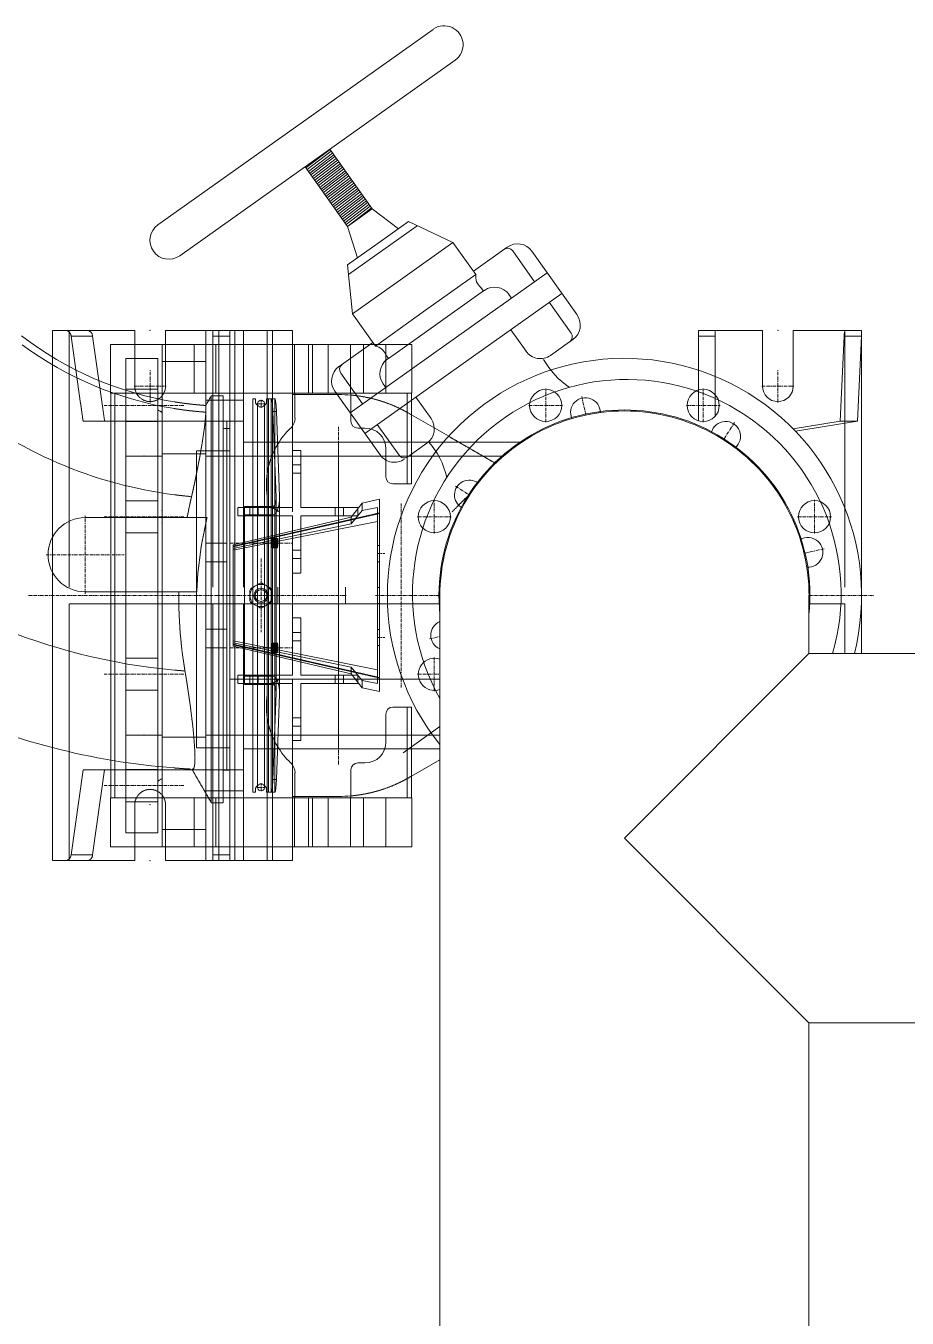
# Model space of a CAD drawing. Header units: millimetres. Extents: x 842 to 5141, y 625 to 3919.
# Drawn here: x 2001 to 3124, y 2272 to 3919 of the extents above; entities that cross this region are included whole.
import ezdxf

# ---------------------------------------------------------------- set-up
doc = ezdxf.new("R2010")
doc.units = ezdxf.units.MM
doc.linetypes.add('CENTER', pattern=[7, 4, -1, 1, -1])
doc.linetypes.add('DASHED', pattern=[0.75, 0.5, -0.25])
for name, color, linetype, lineweight in [('2d ConnectionPoints', 7, 'Continuous', 50), ('AM_0', 7, 'Continuous', 50), ('AM_4', 3, 'Continuous', 25), ('AM_7', 4, 'CENTER', 20), ('AM_9', 6, 'DASHED', 25)]:
    doc.layers.add(name, color=color, linetype=linetype, lineweight=lineweight)
doc.layers.add('CL', color=1, linetype='CENTER')
doc.layers.add('OUTLINE', color=6, linetype='Continuous')

msp = doc.modelspace()

# ---------------------------------------------------------------- linework, layer by layer
at = {"color": 7, "lineweight": 13}
for p, q in [((2168.9, 3665.6), (2520, 3914.9)), ((2196.8, 3626.3), (2547.9, 3875.6)), ((2388.5, 3761.6), (2357.8, 3738.2)), ((2389.9, 3759.6), (2359.3, 3736.1)), ((2391.5, 3757.3), (2360.9, 3733.9)), ((2388.1, 3762.1), (2442.1, 3686.1)), ((2356.7, 3739.8), (2410.6, 3663.8)), ((2393.1, 3755.1), (2362.5, 3731.6)), ((2394.7, 3752.8), (2364.1, 3729.4)), ((2396.4, 3750.5), (2365.7, 3727.1)), ((2398, 3748.3), (2367.3, 3724.8)), ((2399.6, 3746), (2368.9, 3722.5)), ((2401.2, 3743.7), (2370.5, 3720.3)), ((2402.8, 3741.5), (2372.1, 3718)), ((2404.4, 3739.2), (2373.8, 3715.8)), ((2406, 3737), (2375.4, 3713.5)), ((2407.6, 3734.7), (2377, 3711.3)), ((2409.2, 3732.5), (2378.6, 3709)), ((2410.8, 3730.2), (2380.2, 3706.8)), ((2412.4, 3728), (2381.8, 3704.5)), ((2414, 3725.7), (2383.4, 3702.2)), ((2415.6, 3723.4), (2385, 3700)), ((2417.2, 3721.2), (2386.6, 3697.7)), ((2418.8, 3718.9), (2388.2, 3695.5)), ((2420.4, 3716.7), (2389.8, 3693.2)), ((2422.1, 3714.4), (2391.4, 3691)), ((2423.7, 3712.2), (2393, 3688.7)), ((2425.3, 3709.9), (2394.7, 3686.5)), ((2426.9, 3707.7), (2396.3, 3684.2)), ((2428.5, 3705.4), (2397.9, 3682)), ((2430.1, 3703.1), (2399.5, 3679.7)), ((2431.6, 3700.8), (2401, 3677.4)), ((2433.2, 3698.6), (2402.6, 3675.1)), ((2434.8, 3696.3), (2404.2, 3672.9)), ((2436.4, 3694.1), (2405.8, 3670.6)), ((2438, 3691.8), (2407.4, 3668.3)), ((2439.6, 3689.5), (2409, 3666.1)), ((2441.2, 3687.3), (2410.6, 3663.8)), ((2410.6, 3663.8), (2442.1, 3686.1)), ((2442.1, 3686.1), (2475.7, 3660.8)), ((2410.6, 3663.8), (2423.4, 3623.7)), ((2488.5, 3669.9), (2449.6, 3642.3)), ((2499.7, 3664.6), (2455.8, 3633.5)), ((2545.2, 3643.4), (2488.5, 3669.9)), ((2410.6, 3614.6), (2449.6, 3642.3)), ((2545.2, 3643.4), (2481.1, 3597.8)), ((2574.4, 3602.3), (2545.2, 3643.4)), ((2411.9, 3602.3), (2455.8, 3633.5)), ((2614.3, 3637.3), (2571.2, 3606.7)), ((2649.3, 3593.3), (2621.5, 3632.5)), ((2703.3, 3550.9), (2645.7, 3632)), ((2417, 3552.3), (2410.6, 3614.6)), ((2417, 3552.3), (2481.1, 3597.8)), ((2574.4, 3602.3), (2510.3, 3556.8)), ((2510.3, 3556.8), (2574.4, 3602.3)), ((2665.2, 3604.6), (2539.6, 3515.4)), ((2523.4, 3538.3), (2575.2, 3575.1)), ((2683.8, 3578.3), (2558.3, 3489.2)), ((2575.2, 3575.1), (2585.2, 3582.3)), ((2580.6, 3585.8), (2583.9, 3581.3)), ((2616.6, 3577), (2619.9, 3572.4)), ((2667.9, 3567.1), (2695.8, 3527.8)), ((2446.2, 3511.2), (2417, 3552.3)), ((2446.2, 3511.2), (2510.3, 3556.8)), ((2510.3, 3556.8), (2446.2, 3511.2)), ((2523.4, 3538.3), (2471.5, 3501.5)), ((2638.3, 3504.7), (2618.8, 3532.1)), ((2399.9, 3485.1), (2443, 3515.7)), ((2414.1, 3426.3), (2539.6, 3515.4)), ((2693.9, 3516.6), (2669.6, 3499.4)), ((2698, 3519.5), (2694.5, 3517)), ((2459.6, 3499.9), (2462.9, 3495.4)), ((2471.5, 3501.5), (2461.5, 3494.4)), ((2429.9, 3437.5), (2402.1, 3476.8)), ((2432.7, 3400), (2558.3, 3489.2)), ((2456.1, 3463), (2459.4, 3458.4)), ((2452.2, 3372.6), (2394.6, 3453.7)), ((2517.3, 3418.8), (2497.8, 3446.2)), ((2448.6, 3411.3), (2476.4, 3372)), ((2487.6, 3370.1), (2511.9, 3387.4))]:
    msp.add_line(p, q, dxfattribs=at)
at = {"lineweight": 13}
for p, q in [((2528.5, 1122.1), (2528.5, 3193.3)), ((2999, 3119.3), (2999, 3193.3)), ((2763.8, 2884.1), (2999, 3119.3)), ((3764, 3119.3), (2999, 3119.3)), ((2763.8, 2884.1), (2999, 2648.8)), ((3764, 2648.8), (2999, 2648.8)), ((2999, 1669.5), (2999, 2648.8))]:
    msp.add_line(p, q, dxfattribs=at)
at = {"color": 7, "lineweight": 13}
for centre, radius, start, end in [((2534, 3895.3), 24.1, 305.3755, 125.3755), ((2182.9, 3646), 24.1, 125.3755, 305.3755), ((2627.4, 3619), 22.5, 35.3755, 125.3755), ((2614.9, 3627.9), 8.03, 35.3755, 125.3755), ((2592, 3599.5), 17.8, 171.0966, 230.4548), ((2598.3, 3563.9), 22.5, 35.3755, 125.3755), ((2685, 3537.8), 22.5, 305.3755, 35.3755), ((2689.3, 3523.2), 8.03, 305.3755, 35.3755), ((2443, 3493.7), 17.8, 20.2963, 79.6544), ((2474.5, 3476.1), 22.5, 125.3755, 215.3755), ((2656.6, 3517.7), 22.5, 215.3755, 305.3755), ((2752.3, 3545.6), 105, 209.3124, 235.9946), ((2412.9, 3466.7), 22.5, 125.3755, 215.3755), ((2408.6, 3481.4), 8.03, 125.3755, 215.3755), ((2498.9, 3405.7), 22.5, 305.3755, 35.3755), ((2435, 3320.3), 105, 12.809, 41.4387), ((2470.5, 3385.6), 22.5, 215.3755, 305.3755), ((2483, 3376.7), 8.03, 215.3755, 305.3755)]:
    msp.add_arc(centre, radius, start, end, dxfattribs=at)
at = {"layer": '2d ConnectionPoints', "lineweight": 13}
for p in [(2159.1, 3531.2, -711.3), (2959.4, 3531.2, -711.3), (2159.1, 3460.1, -711.3), (2959.4, 3460.1, -711.3), (2151.1, 3371.1), (2174.3, 3301.5, 261.2), (2174.3, 3293.7, 242.3), (2174.3, 3285.9, 223.4), (2128, 3193.3), (2174.3, 3193.3), (2174.3, 3193.3, 236.5), (2174.3, 3193.3, -236.5), (2174.3, 3193.3, 302.3), (2174.3, 3193.3, -302.3), (2174.3, 3193.3), (2174.3, 3193.3), (2230.3, 3193.3), (2230.3, 3193.3), (2300.5, 3193.3, -231.2), (2300.5, 3193.3, 5343.9), (2300.5, 3193.3, -231.2), (2300.5, 3193.3, -231.2), (2345.9, 3193.3, 273.9), (2461.5, 3193.3, 462.4), (2492.6, 3193.3, 426.8), (3066.1, 3193.3, 462.4), (3066.1, 3193.3, -711.3), (2174.3, 3092.9, -242.3), (2151.1, 3015.5), (2159.1, 2926.6, -711.3), (2159.1, 2855.4, -711.3)]:
    msp.add_point(p, dxfattribs=at)
at = {"layer": 'AM_0', "lineweight": 13}
for p, q in [((2139.6, 3531.2), (2034.7, 3531.2)), ((2034.7, 3449.1), (2034.7, 3531.2)), ((2139.6, 3531.2), (2139.6, 3513.4)), ((2178.7, 3513.4), (2178.7, 3531.2)), ((2340.5, 3531.2), (2178.7, 3531.2)), ((2230.3, 3513.4), (2230.3, 3531.2)), ((2340.5, 3513.4), (2340.5, 3531.2)), ((2939.8, 3531.2), (2858, 3531.2)), ((2858, 3480.6), (2858, 3531.2)), ((2879.4, 3531.2), (2879.4, 3472.7)), ((2939.8, 3531.2), (2939.8, 3460.1)), ((3066.1, 3531.2), (2979, 3531.2)), ((2979, 3460.1), (2979, 3531.2)), ((3044.8, 3529.9), (3044.8, 3531.2)), ((3066.1, 3531.2), (3066.1, 3119.3)), ((2058.4, 3523.8), (2070.5, 3437.9)), ((2098.8, 3431.5), (2085.8, 3523.8)), ((2108.5, 3451.2), (2108.5, 3513.4)), ((2108.5, 3513.4), (2492.6, 3513.4)), ((2492.6, 3451.2), (2492.6, 3513.4)), ((3043.7, 3523.8), (3038.6, 3415.6)), ((3060.7, 3415.6), (3065.8, 3523.8)), ((2108.8, 3451.2), (2108.5, 3451.2)), ((2108.8, 2935.5), (2108.8, 3451.2)), ((2114.3, 3451.2), (2114.3, 2935.5)), ((2486.8, 3451.2), (2114.3, 3451.2)), ((2290.1, 3306.7), (2290.1, 3444.1)), ((2293.4, 3444.1), (2290.1, 3444.1)), ((2293.4, 3444.1), (2293.4, 3440.5)), ((2307.6, 3440.5), (2307.6, 3444.1)), ((2307.6, 3444.1), (2317.9, 3444.1)), ((2313.4, 3444.1), (2313.5, 3444.1)), ((2317.9, 3444.1), (2318, 3444.1)), ((2343.7, 3451.2), (2343.7, 3419.5)), ((2399.9, 3449.4), (2343.7, 3449.4)), ((2414.9, 3415.6), (2414.9, 3451.2)), ((2486.8, 3335.6), (2486.8, 3451.2)), ((2492.3, 3451.2), (2492.3, 3335.6)), ((2492.6, 3451.2), (2492.3, 3451.2)), ((2858, 3455.2), (2858, 3416.1)), ((2879.4, 3422), (2879.4, 3449.3)), ((2319.7, 3318.1), (2315.6, 3427.7)), ((2320.1, 3427.7), (2324.1, 3319.1)), ((2539.7, 3396.2), (2492.3, 3423.6)), ((3038.6, 3415.6), (2978.8, 3405.9)), ((2981.8, 3402.8), (3060.7, 3415.6)), ((3060.7, 3415.6), (3038.6, 3415.6)), ((2340.5, 3409.3), (2340.5, 3305.3)), ((2433, 3406.7), (2423.8, 3406.7)), ((2351.2, 3378.1), (2340.5, 3378.1)), ((2351.2, 3378.1), (2351.2, 3305.3)), ((2459.7, 3344.5), (2459.7, 3380)), ((2492.3, 3335.6), (2468.6, 3335.6)), ((2319.7, 3318.1), (2319.7, 3317.2)), ((2324.1, 3319.1), (2324.1, 3317.2)), ((2324.1, 3271.9), (2324.1, 3317.2)), ((2429.4, 3310.8), (2415.4, 3293.3)), ((2451.7, 3315.9), (2429.4, 3310.8)), ((2429.4, 3310.8), (2429.4, 3301.7)), ((2451.7, 3070.8), (2451.7, 3315.9)), ((2279.2, 3305.3), (2276.3, 3305.3)), ((2279.2, 3294.7), (2276.3, 3294.7)), ((2279.2, 3261.3), (2279.2, 3306.7)), ((2279.2, 3306.7), (2315.2, 3306.7)), ((2315.2, 3296.1), (2279.2, 3296.1)), ((2340.5, 3305.3), (2324.1, 3305.3)), ((2340.5, 3294.7), (2324.1, 3294.7)), ((2340.5, 3294.7), (2340.5, 3275.7)), ((2424, 3305.3), (2351.2, 3305.3)), ((2351.2, 3294.7), (2351.2, 3278.2)), ((2416.5, 3294.7), (2351.2, 3294.7)), ((2429.4, 3301.7), (2415.4, 3284.7)), ((2424, 3304), (2424, 3305.3)), ((2429.4, 3301.7), (2449, 3305.6)), ((2449, 3305.6), (2449, 3081)), ((2190.1, 3292.6), (2076.2, 3292.6)), ((2415.4, 3293.3), (2265, 3257.9)), ((2449, 3287.8), (2265, 3251)), ((2415.4, 3284.7), (2265, 3253.4)), ((2415.4, 3284.7), (2415.4, 3293.3)), ((2265, 3128.7), (2265, 3257.9)), ((2076.2, 3198), (2190.1, 3198)), ((2286.3, 3187.2), (2286.3, 3199.5)), ((2288.1, 3202.6), (2298.7, 3208.7)), ((2302.3, 3208.7), (2313, 3202.6)), ((2314.8, 3199.5), (2314.8, 3187.2)), ((2298.7, 3177.9), (2288.1, 3184.1)), ((2313, 3184.1), (2302.3, 3177.9)), ((2265, 3135.6), (2449, 3098.8)), ((2265, 3133.2), (2415.4, 3102)), ((2265, 3128.7), (2415.4, 3093.3)), ((2279.2, 3080), (2279.2, 3125.3)), ((2324.1, 3069.4), (2324.1, 3114.8)), ((2340.5, 3110.9), (2340.5, 3091.9)), ((2351.2, 3108.4), (2351.2, 3091.9)), ((2415.4, 3093.3), (2415.4, 3102)), ((2415.4, 3102), (2429.4, 3084.9)), ((2279.2, 3091.9), (2276.3, 3091.9)), ((2279.2, 3081.3), (2276.3, 3081.3)), ((2279.2, 3090.5), (2315.2, 3090.5)), ((2340.5, 3091.9), (2324.1, 3091.9)), ((2340.5, 3081.3), (2324.1, 3081.3)), ((2340.5, 3081.3), (2340.5, 2977.3)), ((2416.5, 3091.9), (2351.2, 3091.9)), ((2424, 3081.3), (2351.2, 3081.3)), ((2351.2, 3081.3), (2351.2, 3008.5)), ((2415.4, 3093.3), (2429.4, 3075.8)), ((2424, 3081.3), (2424, 3082.6)), ((2429.4, 3084.9), (2429.4, 3075.8)), ((2449, 3081), (2429.4, 3084.9)), ((2315.2, 3080), (2279.2, 3080)), ((2290.1, 2942.6), (2290.1, 3080)), ((2315.6, 2958.9), (2319.7, 3068.5)), ((2319.7, 3069.4), (2319.7, 3068.5)), ((2324.1, 3067.6), (2320.1, 2958.9)), ((2324.1, 3069.4), (2324.1, 3067.6)), ((2429.4, 3075.8), (2451.7, 3070.8)), ((2468.6, 3051), (2492.3, 3051)), ((2486.8, 2935.5), (2486.8, 3051)), ((2492.3, 3051), (2492.3, 2935.5)), ((2459.7, 3006.6), (2459.7, 3042.2)), ((2034.7, 2855.4), (2034.7, 3000.4)), ((2351.2, 3008.5), (2340.5, 3008.5)), ((2492.3, 2963.1), (2528.5, 2984)), ((2073.6, 2971), (2058.4, 2862.8)), ((2108.8, 2971), (2073.6, 2971)), ((2085.8, 2862.8), (2101.1, 2971)), ((2343.7, 2967.2), (2343.7, 2935.5)), ((2414.9, 2935.5), (2414.9, 2971)), ((2423.8, 2979.9), (2433, 2979.9)), ((2108.5, 2935.5), (2108.8, 2935.5)), ((2108.5, 2873.2), (2108.5, 2935.5)), ((2114.3, 2935.5), (2486.8, 2935.5)), ((2293.4, 2942.6), (2290.1, 2942.6)), ((2293.4, 2946.1), (2293.4, 2942.6)), ((2307.6, 2942.6), (2307.6, 2946.1)), ((2307.6, 2942.6), (2317.9, 2942.6)), ((2313.5, 2942.6), (2313.4, 2942.6)), ((2318, 2942.6), (2317.9, 2942.6)), ((2343.7, 2937.2), (2399.9, 2937.2)), ((2492.3, 2935.5), (2492.6, 2935.5)), ((2492.6, 2873.2), (2492.6, 2935.5)), ((2492.6, 2873.2), (2108.5, 2873.2)), ((2139.6, 2873.2), (2139.6, 2855.4)), ((2178.7, 2855.4), (2178.7, 2873.2)), ((2230.3, 2855.4), (2230.3, 2873.2)), ((2340.5, 2855.4), (2340.5, 2873.2)), ((2139.6, 2855.4), (2034.7, 2855.4)), ((2340.5, 2855.4), (2178.7, 2855.4))]:
    msp.add_line(p, q, dxfattribs=at)
for points in [[(2058.4, 3523.8), (2058.3, 3524.6), (2058.1, 3525.3), (2057.8, 3526), (2057.5, 3526.7), (2057.2, 3527.4), (2056.8, 3528), (2056.4, 3528.6), (2055.9, 3529.1), (2055.4, 3529.6), (2054.9, 3530), (2054.4, 3530.4), (2053.8, 3530.6), (2053.2, 3530.9), (2052.6, 3531.1), (2051.9, 3531.2), (2051.3, 3531.2), (2051.3, 3531.2)], [(2078.8, 3531.2), (2079.4, 3531.2), (2080, 3531.1), (2080.6, 3530.9), (2081.2, 3530.7), (2081.8, 3530.4), (2082.4, 3530), (2082.9, 3529.6), (2083.4, 3529.1), (2083.8, 3528.6), (2084.3, 3528), (2084.6, 3527.4), (2085, 3526.7), (2085.3, 3526.1), (2085.5, 3525.3), (2085.7, 3524.6), (2085.8, 3523.8), (2085.8, 3523.8)], [(3043.7, 3523.8), (3043.7, 3524.6), (3043.8, 3525.3), (3043.8, 3526), (3043.9, 3526.7), (3044.1, 3527.4), (3044.2, 3528), (3044.3, 3528.6), (3044.5, 3529.1), (3044.6, 3529.6), (3044.8, 3529.9)], [(3066.1, 3527.1), (3066, 3526.4), (3065.9, 3525.7), (3065.8, 3525), (3065.8, 3524.3), (3065.8, 3523.8)], [(2315.6, 3427.7), (2315.5, 3429.8), (2315.4, 3431.8), (2315.3, 3433.7), (2315.2, 3435.5), (2315, 3437.1), (2314.9, 3438.6), (2314.7, 3440), (2314.5, 3441.1), (2314.4, 3442.1), (2314.2, 3442.9), (2314, 3443.5), (2313.8, 3443.8), (2313.6, 3444), (2313.5, 3444.1)], [(2318, 3444.1), (2318.2, 3443.9), (2318.4, 3443.6), (2318.6, 3443.1), (2318.8, 3442.4), (2318.9, 3441.5), (2319.1, 3440.4), (2319.3, 3439.2), (2319.5, 3437.7), (2319.6, 3436.2), (2319.7, 3434.4), (2319.9, 3432.6), (2320, 3430.6), (2320.1, 3428.5), (2320.1, 3427.7)], [(2319.7, 3317.2), (2319.7, 3316.3), (2319.6, 3315.4), (2319.5, 3314.5), (2319.4, 3313.6), (2319.3, 3312.8), (2319.1, 3311.9), (2318.9, 3311.2), (2318.6, 3310.4), (2318.4, 3309.7), (2318.1, 3309.1), (2317.8, 3308.6), (2317.5, 3308.1), (2317.1, 3307.6), (2316.8, 3307.3), (2316.4, 3307), (2316, 3306.8), (2315.6, 3306.7), (2315.2, 3306.7)], [(2324.1, 3317.2), (2324.1, 3315.4), (2324, 3313.6), (2323.8, 3311.8), (2323.6, 3310), (2323.3, 3308.3), (2322.9, 3306.7), (2322.5, 3305.1), (2322, 3303.6), (2321.5, 3302.3), (2321, 3301), (2320.3, 3299.9), (2319.7, 3298.9), (2319, 3298.1), (2318.3, 3297.4), (2317.5, 3296.8), (2316.8, 3296.4), (2316, 3296.2), (2315.2, 3296.1)], [(2286.3, 3199.5), (2286.5, 3200.6), (2287, 3201.6), (2287.7, 3202.3), (2288.1, 3202.6)], [(2298.7, 3208.7), (2299.8, 3209.1), (2300.9, 3209.2), (2301.9, 3208.9), (2302.3, 3208.7)], [(2313, 3202.6), (2313.8, 3201.9), (2314.4, 3200.9), (2314.7, 3199.9), (2314.8, 3199.5)], [(2288.1, 3184.1), (2287.2, 3184.8), (2286.6, 3185.7), (2286.3, 3186.7), (2286.3, 3187.2)], [(2314.8, 3187.2), (2314.6, 3186.1), (2314.1, 3185.1), (2313.3, 3184.3), (2313, 3184.1)], [(2302.3, 3177.9), (2301.3, 3177.5), (2300.2, 3177.5), (2299.1, 3177.7), (2298.7, 3177.9)], [(2315.2, 3090.5), (2316, 3090.5), (2316.8, 3090.2), (2317.5, 3089.8), (2318.3, 3089.3), (2319, 3088.6), (2319.7, 3087.7), (2320.3, 3086.7), (2321, 3085.6), (2321.5, 3084.3), (2322, 3083), (2322.5, 3081.5), (2322.9, 3080), (2323.3, 3078.3), (2323.6, 3076.6), (2323.8, 3074.9), (2324, 3073.1), (2324.1, 3071.2), (2324.1, 3069.4)], [(2315.2, 3080), (2315.6, 3079.9), (2316, 3079.8), (2316.4, 3079.6), (2316.8, 3079.3), (2317.1, 3079), (2317.5, 3078.6), (2317.8, 3078.1), (2318.1, 3077.5), (2318.4, 3076.9), (2318.6, 3076.2), (2318.9, 3075.5), (2319.1, 3074.7), (2319.3, 3073.9), (2319.4, 3073), (2319.5, 3072.1), (2319.6, 3071.2), (2319.7, 3070.3), (2319.7, 3069.4)], [(2313.5, 2942.6), (2313.7, 2942.7), (2313.9, 2943.1), (2314.1, 2943.6), (2314.3, 2944.4), (2314.5, 2945.3), (2314.7, 2946.4), (2314.9, 2947.7), (2315, 2949.1), (2315.2, 2950.7), (2315.3, 2952.5), (2315.4, 2954.4), (2315.5, 2956.4), (2315.6, 2958.4), (2315.6, 2958.9)], [(2320.1, 2958.9), (2320, 2956.8), (2319.9, 2954.8), (2319.8, 2952.9), (2319.7, 2951.1), (2319.5, 2949.5), (2319.4, 2948), (2319.2, 2946.7), (2319, 2945.5), (2318.8, 2944.5), (2318.6, 2943.8), (2318.4, 2943.2), (2318.2, 2942.8), (2318, 2942.6), (2318, 2942.6)], [(2051.3, 2855.4), (2051.9, 2855.5), (2052.5, 2855.6), (2053.2, 2855.7), (2053.8, 2856), (2054.3, 2856.3), (2054.9, 2856.6), (2055.4, 2857), (2055.9, 2857.5), (2056.4, 2858), (2056.8, 2858.6), (2057.2, 2859.2), (2057.5, 2859.9), (2057.8, 2860.6), (2058.1, 2861.3), (2058.2, 2862), (2058.4, 2862.8), (2058.4, 2862.8)], [(2085.8, 2862.8), (2085.7, 2862), (2085.5, 2861.3), (2085.3, 2860.6), (2085, 2859.9), (2084.7, 2859.2), (2084.3, 2858.6), (2083.9, 2858), (2083.4, 2857.5), (2082.9, 2857), (2082.4, 2856.6), (2081.8, 2856.3), (2081.2, 2856), (2080.6, 2855.7), (2080, 2855.6), (2079.4, 2855.5), (2078.8, 2855.4), (2078.8, 2855.4)]]:
    msp.add_lwpolyline(points, dxfattribs=at)
for centre, radius in [((2663.4, 3435.6), 20.5), ((2864.2, 3435.6), 20.5), ((2521.4, 3293.7), 20.5), ((3006.1, 3293.7), 20.5), ((2300.5, 3193.3), 14.2), ((2300.5, 3193.3), 9.25), ((2300.5, 3193.3), 7.47)]:
    msp.add_circle(centre, radius, dxfattribs=at)
for centre, radius, start, end in [((2259.8, 3869.8), 435.3, 232.5584, 260.7853), ((2763.8, 3193.3), 302.3, 345.8365, 218.9057), ((2959.4, 3460.1), 19.6, 180, 0), ((2399.9, 3271.6), 177.8, 85.166, 90), ((2298.7, 3440.5), 5.33, 180, 247.3801), ((2300.5, 3437.8), 4.45, 329.4898, 210.5102), ((2302.3, 3440.5), 5.33, 292.6199, 0), ((2763.8, 3193.3), 236.5, 354.0803, 185.9197), ((2763.8, 3193.3), 235.3, 359.6744, 180.3256), ((2326, 3419.5), 17.8, 313.5973, 0), ((2423.8, 3415.6), 8.89, 180, 270), ((2406.9, 3334.5), 99.6, 133.5973, 148.8852), ((2433, 3380), 26.7, 0, 90), ((2468.6, 3344.5), 8.89, 180, 270), ((2076.2, 3245.3), 47.3, 90, 270), ((2521.4, 3092.9), 20.5, 69.744, 290.256), ((2259.8, 3869.8), 899, 245.4103, 265.5529), ((2468.6, 3042.2), 8.89, 90, 180), ((2406.9, 3052.2), 99.6, 211.1148, 226.4027), ((2433, 3006.6), 26.7, 270, 0), ((2326, 2967.2), 17.8, 0, 46.4027), ((2423.8, 2971), 8.89, 90, 180), ((2298.7, 2946.1), 5.33, 112.6199, 180), ((2300.5, 2948.8), 4.45, 149.4898, 30.5102), ((2302.3, 2946.1), 5.33, 0, 67.3801), ((2399.9, 3115.1), 177.8, 270, 274.834)]:
    msp.add_arc(centre, radius, start, end, dxfattribs=at)
at = {"layer": 'AM_4', "lineweight": 13}
for p, q in [((2246.5, 3513.4), (2246.5, 3531.2)), ((2267.1, 3513.4), (2267.1, 3531.2)), ((2314.9, 3513.4), (2314.9, 3531.2)), ((2085.8, 3523.8), (2058.4, 3523.8)), ((2215.2, 3451.2), (2215.2, 3513.4)), ((2385.9, 3451.2), (2385.9, 3513.4)), ((2879.4, 3523.8), (2858, 3523.8)), ((3065.8, 3523.8), (3043.7, 3523.8)), ((2310, 3306.7), (2310, 3444.1)), ((2313.5, 3306.7), (2313.5, 3444.1)), ((2320.1, 3427.7), (2315.6, 3427.7)), ((2351.2, 3359.7), (2340.5, 3359.7)), ((2351.2, 3349.1), (2340.5, 3349.1)), ((2319.7, 3316.3), (2319.7, 3318.1)), ((2315.2, 3269.8), (2315.2, 3296.1)), ((2395, 3294.7), (2395, 3305.3)), ((2405.6, 3294.7), (2405.6, 3305.3)), ((2315.2, 3090.5), (2315.2, 3116.9)), ((2395, 3081.3), (2395, 3091.9)), ((2405.6, 3081.3), (2405.6, 3091.9)), ((2310, 2942.6), (2310, 3080)), ((2313.5, 2942.6), (2313.5, 3080)), ((2319.7, 3068.5), (2319.7, 3070.3)), ((2351.2, 3037.5), (2340.5, 3037.5)), ((2351.2, 3026.9), (2340.5, 3026.9)), ((2320.1, 2958.9), (2315.6, 2958.9)), ((2215.2, 2873.2), (2215.2, 2935.5)), ((2385.9, 2873.2), (2385.9, 2935.5)), ((2246.5, 2855.4), (2246.5, 2873.2)), ((2267.1, 2855.4), (2267.1, 2873.2)), ((2314.9, 2855.4), (2314.9, 2873.2)), ((2085.8, 2862.8), (2058.4, 2862.8))]:
    msp.add_line(p, q, dxfattribs=at)
for radius, start, end in [(443.8, 233.5096, 260.9638), (552.5, 230.7496, 262.752), (774.7, 229.4213, 264.838)]:
    msp.add_arc((2259.8, 3869.8), radius, start, end, dxfattribs=at)
at = {"layer": 'AM_7', "lineweight": 13}
for p, q in [((2159.1, 3439.5), (2159.1, 3480.6)), ((2959.4, 3439.5), (2959.4, 3480.6)), ((2138.6, 3460.1), (2179.7, 3460.1)), ((2938.9, 3460.1), (2979.9, 3460.1)), ((2300.5, 3433.2), (2300.5, 3442.5)), ((2663.4, 3414.2), (2663.4, 3457.1)), ((2864.2, 3414.2), (2864.2, 3457.1)), ((2202, 3435.6), (2100.3, 3435.6)), ((2295.9, 3437.8), (2305.2, 3437.8)), ((2641.9, 3435.6), (2684.9, 3435.6)), ((2842.7, 3435.6), (2885.6, 3435.6)), ((2399.2, 2978.1), (2399.2, 3408.5)), ((2479.2, 3310.7), (2479.2, 3075.9)), ((2521.4, 3272.2), (2521.4, 3315.2)), ((3006.1, 3272.2), (3006.1, 3315.2)), ((2076.2, 3195.6), (2076.2, 3295)), ((2202, 3293.7), (2100.3, 3293.7)), ((2500, 3293.7), (2542.9, 3293.7)), ((2984.6, 3293.7), (3027.6, 3293.7)), ((2026.5, 3245.3), (2125.9, 3245.3)), ((2261.4, 3260), (2339.6, 3260)), ((2448.6, 3246.7), (2458.4, 3246.7)), ((2300.5, 3240.3), (2300.5, 3146.4)), ((2004.2, 3193.3), (2409.4, 3193.3)), ((2446.3, 3193.3), (2528.5, 3193.3)), ((2999, 3193.3), (3081.2, 3193.3)), ((2448.6, 3140), (2458.4, 3140)), ((2261.4, 3126.6), (2339.6, 3126.6)), ((2521.4, 3071.5), (2521.4, 3114.4)), ((2202, 3092.9), (2100.3, 3092.9)), ((2500, 3092.9), (2528.5, 3092.9)), ((2202, 2951), (2100.3, 2951)), ((2295.9, 2948.8), (2305.2, 2948.8)), ((2300.5, 2944.1), (2300.5, 2953.5))]:
    msp.add_line(p, q, dxfattribs=at)
at = {"layer": 'AM_9', "lineweight": 13}
for p, q in [((2056, 3204), (2056, 3531.2)), ((2239.2, 3204), (2239.2, 3531.2)), ((2260.5, 3531.2), (2260.5, 2855.4)), ((2278.3, 3531.2), (2278.3, 3204)), ((2308.5, 3305.8), (2308.5, 3531.2)), ((3044.8, 3204), (3044.8, 3529.9)), ((2139.6, 3513.4), (2139.6, 3460.1)), ((2174.3, 2873.2), (2174.3, 3513.4)), ((2178.7, 3460.1), (2178.7, 3513.4)), ((2230.3, 2873.2), (2230.3, 3513.4)), ((2260.5, 3523.8), (2239.2, 3523.8)), ((2242.7, 3451.2), (2242.7, 3513.4)), ((2246.5, 2873.2), (2246.5, 3513.4)), ((2267.1, 2873.2), (2267.1, 3513.4)), ((2314.9, 3305.3), (2314.9, 3513.4)), ((2340.5, 3409.3), (2340.5, 3513.4)), ((2343.2, 3451.2), (2343.2, 3513.4)), ((2361, 3451.2), (2361, 3513.4)), ((2366.3, 3451.2), (2366.3, 3513.4)), ((2414.6, 3451.2), (2414.6, 3513.4)), ((2431.2, 3451.2), (2431.2, 3513.4)), ((2459.7, 3451.2), (2459.7, 3513.4)), ((2168.9, 3495.6), (2128, 3495.6)), ((2128, 2891), (2128, 3495.6)), ((2168.9, 2891), (2168.9, 3495.6)), ((2174.3, 3491.6), (2230.3, 3491.6)), ((2858, 3480.6), (2858, 3455.2)), ((2879.4, 3449.3), (2879.4, 3472.7)), ((2034.7, 3000.4), (2034.7, 3449.1)), ((2108.8, 3451.2), (2114.3, 3451.2)), ((2168.9, 3456.1), (2128, 3456.1)), ((2237.1, 3447.8), (2230, 3435.5)), ((2237.1, 3447.8), (2237.1, 2929.2)), ((2252.2, 3447.8), (2237.1, 3447.8)), ((2252.2, 3447.8), (2252.2, 2929.2)), ((2318, 2942.6), (2318, 3444.1)), ((2343.7, 3449.4), (2340.5, 3449.4)), ((2486.8, 3451.2), (2492.3, 3451.2)), ((2070.5, 3437.9), (2073.6, 3415.6)), ((2101.1, 3415.6), (2098.8, 3431.5)), ((2174.3, 3426.7), (2168.9, 3429.8)), ((2230, 3427), (2230, 3435.6)), ((2278.3, 3442.3), (2230.3, 3442.3)), ((2296.1, 3437.8), (2296.1, 2948.8)), ((2305, 2948.8), (2305, 3437.8)), ((2073.6, 3415.6), (2278.3, 3415.6)), ((2128, 3415.2), (2168.9, 3415.2)), ((2257, 3415.6), (2257, 2971)), ((2492.3, 3423.6), (2488.8, 3425.6)), ((2259.8, 3406.2), (2252.2, 3406.2)), ((2599.5, 3361.7), (2539.7, 3396.2)), ((2218.2, 3377.8), (2218.2, 2999.3)), ((2259.8, 3377.8), (2218.2, 3377.8)), ((2633.1, 3388.9), (2278.3, 3388.9)), ((2399.2, 3388.9), (2399.2, 2997.7)), ((2174.3, 3371.1), (2128, 3371.1)), ((2230.3, 3373.8), (2174.3, 3373.8)), ((2609.8, 3371.1), (2230.3, 3371.1)), ((2168.9, 3314.1), (2128, 3314.1)), ((2206.2, 3292.6), (2210.5, 3313.3)), ((2210.5, 3313.3), (2211.9, 3319.4)), ((2308.2, 3321.4), (2308.2, 3065.3)), ((2319.7, 3069.4), (2319.7, 3317.2)), ((2319.7, 3070.3), (2319.7, 3316.3)), ((2324.1, 3067.6), (2324.1, 3319.1)), ((2451.7, 3298.5), (2265, 3256)), ((2451.7, 3298), (2265, 3255.6)), ((2276.3, 3305.3), (2270.7, 3305.3)), ((2270.7, 3305.3), (2270.7, 3294.7)), ((2276.3, 3294.7), (2270.7, 3294.7)), ((2278.3, 3305.8), (2308.5, 3305.8)), ((2324.1, 3305.3), (2279.2, 3305.3)), ((2324.1, 3294.7), (2279.2, 3294.7)), ((2286.2, 3294.7), (2286.2, 3305.3)), ((2290.1, 3080), (2290.1, 3306.7)), ((2296.8, 3294.7), (2296.8, 3305.3)), ((2308.5, 3305.8), (2311.2, 3305.6)), ((2310, 3080), (2310, 3306.7)), ((2313.5, 3080), (2313.5, 3306.7)), ((2314.9, 3199.9), (2314.9, 3294.7)), ((2315.2, 3296.1), (2315.2, 3306.7)), ((2340.5, 3300), (2340.5, 3305.3)), ((2424, 3294.7), (2416.5, 3294.7)), ((2424, 3294.7), (2424, 3304)), ((2231.6, 3292.6), (2190.1, 3292.6)), ((2351.2, 3278.2), (2351.2, 3221.9)), ((2128, 3273.2), (2168.9, 3273.2)), ((2279.2, 3125.3), (2279.2, 3261.3)), ((2321.3, 3265.8), (2314.8, 3265.8)), ((2315.2, 3116.9), (2315.2, 3269.8)), ((2324.1, 3114.8), (2324.1, 3271.9)), ((2340.5, 3275.7), (2340.5, 3110.9)), ((2230.3, 3260), (2257, 3260)), ((2314.8, 3254.2), (2321.3, 3254.2)), ((2351.2, 3250.9), (2340.5, 3250.9)), ((2451.7, 3256.9), (2449, 3256.9)), ((2257, 3236.3), (2230.3, 3236.3)), ((2351.2, 3240.3), (2340.5, 3240.3)), ((2449, 3236.4), (2451.7, 3236.4)), ((2351.2, 3221.9), (2340.5, 3221.9)), ((2190.1, 3198), (2218.6, 3198)), ((2321.9, 3182.6), (2321.9, 3204)), ((2408.1, 3204), (2408.1, 3182.6)), ((2451.7, 3203.5), (2449, 3203.5)), ((2056, 2855.4), (2056, 3182.6)), ((2528.5, 3182.6), (2056, 3182.6)), ((2239.2, 3182.6), (2239.2, 2855.4)), ((2278.3, 3182.6), (2278.3, 2855.4)), ((2314.9, 3091.9), (2314.9, 3186.7)), ((2449, 3183.1), (2451.7, 3183.1)), ((3044.8, 3182.6), (2999, 3182.6)), ((3044.8, 3119.3), (3044.8, 3182.6)), ((2351.2, 3164.7), (2340.5, 3164.7)), ((2351.2, 3164.7), (2351.2, 3108.4)), ((2257, 3150.4), (2230.3, 3150.4)), ((2351.2, 3146.3), (2340.5, 3146.3)), ((2451.7, 3150.2), (2449, 3150.2)), ((2265, 3131.1), (2451.7, 3088.6)), ((2265, 3130.6), (2451.7, 3088.2)), ((2321.3, 3132.4), (2314.8, 3132.4)), ((2351.2, 3135.7), (2340.5, 3135.7)), ((2449, 3129.7), (2451.7, 3129.7)), ((2168.9, 3113.4), (2128, 3113.4)), ((2257, 3126.6), (2230.3, 3126.6)), ((2314.8, 3120.8), (2321.3, 3120.8)), ((2260.5, 3086.6), (2528.5, 3086.6)), ((2276.3, 3091.9), (2270.7, 3091.9)), ((2270.7, 3091.9), (2270.7, 3081.3)), ((2276.3, 3081.3), (2270.7, 3081.3)), ((2308.5, 3080.8), (2278.3, 3080.8)), ((2324.1, 3091.9), (2279.2, 3091.9)), ((2324.1, 3081.3), (2279.2, 3081.3)), ((2286.2, 3081.3), (2286.2, 3091.9)), ((2296.8, 3081.3), (2296.8, 3091.9)), ((2311.6, 3081), (2308.5, 3080.8)), ((2308.5, 2855.4), (2308.5, 3080.8)), ((2314.9, 2873.2), (2314.9, 3081.3)), ((2315.2, 3080), (2315.2, 3090.5)), ((2340.5, 3081.3), (2340.5, 3086.6)), ((2424, 3091.9), (2416.5, 3091.9)), ((2424, 3082.6), (2424, 3091.9)), ((2128, 3072.5), (2168.9, 3072.5)), ((2128, 3015.5), (2174.3, 3015.5)), ((2230.3, 3015.5), (2528.5, 3015.5)), ((2174.3, 3012.8), (2230.3, 3012.8)), ((2218.2, 2999.3), (2259.8, 2999.3)), ((2278.3, 2997.7), (2528.5, 2997.7)), ((2278.3, 2971), (2108.8, 2971)), ((2168.9, 2971.4), (2128, 2971.4)), ((2212.3, 2972.1), (2237.1, 2929.2)), ((2252.2, 2970.9), (2259.8, 2970.9)), ((2340.5, 2873.2), (2340.5, 2977.3)), ((2168.9, 2956.8), (2174.3, 2959.9)), ((2488.8, 2961.1), (2492.3, 2963.1)), ((2108.8, 2935.5), (2114.3, 2935.5)), ((2278.3, 2944.3), (2230.3, 2944.3)), ((2242.7, 2873.2), (2242.7, 2935.5)), ((2340.5, 2937.2), (2343.7, 2937.2)), ((2343.2, 2873.2), (2343.2, 2935.5)), ((2361, 2873.2), (2361, 2935.5)), ((2366.3, 2873.2), (2366.3, 2935.5)), ((2414.6, 2873.2), (2414.6, 2935.5)), ((2431.2, 2873.2), (2431.2, 2935.5)), ((2459.7, 2873.2), (2459.7, 2935.5)), ((2486.8, 2935.5), (2492.3, 2935.5)), ((2128, 2930.5), (2168.9, 2930.5)), ((2139.6, 2926.6), (2139.6, 2873.2)), ((2178.7, 2873.2), (2178.7, 2926.6)), ((2237.1, 2929.2), (2252.2, 2929.2)), ((2128, 2891), (2168.9, 2891)), ((2174.3, 2895), (2230.3, 2895)), ((2260.5, 2862.8), (2239.2, 2862.8))]:
    msp.add_line(p, q, dxfattribs=at)
for points in [[(2211.9, 3319.4), (2215, 3333), (2217.7, 3346.1), (2220.3, 3359.2), (2222.7, 3371.6), (2224.3, 3381.2), (2225.8, 3390.2), (2227.1, 3398.7), (2228.2, 3406.4), (2229, 3412.8), (2229.5, 3418.4), (2229.9, 3423.2), (2230, 3427)], [(2544.1, 3300), (2561, 3317.1), (2567, 3322.2)], [(2311.2, 3305.6), (2315.8, 3304.6), (2322.1, 3301.4), (2323.8, 3300)], [(2218.6, 3198), (2219.9, 3221.5), (2224.4, 3257.2), (2231.6, 3292.6)], [(2314.8, 3265.8), (2314.8, 3265.8), (2314.7, 3265.7), (2314.7, 3265.6), (2314.6, 3265.4), (2314.6, 3265.2), (2314.5, 3265), (2314.5, 3264.7), (2314.5, 3264.4), (2314.4, 3264.1), (2314.4, 3263.7), (2314.4, 3263.3), (2314.4, 3262.9), (2314.3, 3262.4), (2314.3, 3262), (2314.3, 3261.5), (2314.3, 3261), (2314.3, 3260.5), (2314.3, 3260)], [(2314.8, 3254.2), (2314.8, 3254.2), (2314.9, 3254.3), (2314.9, 3254.4), (2315, 3254.6), (2315, 3254.8), (2315.1, 3255), (2315.1, 3255.3), (2315.1, 3255.6), (2315.2, 3255.9), (2315.2, 3256.3), (2315.2, 3256.7), (2315.2, 3257.1), (2315.3, 3257.6), (2315.3, 3258), (2315.3, 3258.5), (2315.3, 3259), (2315.3, 3259.5), (2315.3, 3260), (2315.3, 3260.5), (2315.3, 3261), (2315.3, 3261.5), (2315.3, 3262), (2315.3, 3262.4), (2315.2, 3262.9), (2315.2, 3263.3), (2315.2, 3263.7), (2315.2, 3264.1), (2315.1, 3264.4), (2315.1, 3264.7), (2315.1, 3265), (2315, 3265.2), (2315, 3265.4), (2314.9, 3265.6), (2314.9, 3265.7), (2314.8, 3265.8), (2314.8, 3265.8)], [(2316.8, 3265.8), (2316.8, 3265.8), (2316.7, 3265.7), (2316.7, 3265.6), (2316.6, 3265.4), (2316.6, 3265.2), (2316.6, 3265), (2316.5, 3264.7), (2316.5, 3264.4), (2316.5, 3264.1), (2316.4, 3263.7), (2316.4, 3263.3), (2316.4, 3262.9), (2316.4, 3262.4), (2316.3, 3262), (2316.3, 3261.5), (2316.3, 3261), (2316.3, 3260.5), (2316.3, 3260)], [(2316.8, 3254.2), (2316.9, 3254.2), (2316.9, 3254.3), (2317, 3254.4), (2317, 3254.6), (2317, 3254.8), (2317.1, 3255), (2317.1, 3255.3), (2317.1, 3255.6), (2317.2, 3255.9), (2317.2, 3256.3), (2317.2, 3256.7), (2317.3, 3257.1), (2317.3, 3257.6), (2317.3, 3258), (2317.3, 3258.5), (2317.3, 3259), (2317.3, 3259.5), (2317.3, 3260), (2317.3, 3260.5), (2317.3, 3261), (2317.3, 3261.5), (2317.3, 3262), (2317.3, 3262.4), (2317.3, 3262.9), (2317.2, 3263.3), (2317.2, 3263.7), (2317.2, 3264.1), (2317.1, 3264.4), (2317.1, 3264.7), (2317.1, 3265), (2317, 3265.2), (2317, 3265.4), (2317, 3265.6), (2316.9, 3265.7), (2316.9, 3265.8), (2316.8, 3265.8)], [(2318.8, 3260), (2318.8, 3260.5), (2318.8, 3261), (2318.8, 3261.5), (2318.8, 3262), (2318.8, 3262.4), (2318.8, 3262.9), (2318.8, 3263.3), (2318.9, 3263.7), (2318.9, 3264.1), (2318.9, 3264.4), (2319, 3264.7), (2319, 3265), (2319, 3265.2), (2319.1, 3265.4), (2319.1, 3265.6), (2319.2, 3265.7), (2319.2, 3265.8), (2319.3, 3265.8)], [(2319.3, 3265.8), (2319.3, 3265.8), (2319.3, 3265.7), (2319.4, 3265.6), (2319.4, 3265.4), (2319.5, 3265.2), (2319.5, 3265), (2319.6, 3264.7), (2319.6, 3264.4), (2319.6, 3264.1), (2319.6, 3263.7), (2319.7, 3263.3), (2319.7, 3262.9), (2319.7, 3262.4), (2319.7, 3262), (2319.7, 3261.5), (2319.8, 3261), (2319.8, 3260.5), (2319.8, 3260), (2319.8, 3259.5), (2319.8, 3259), (2319.7, 3258.5), (2319.7, 3258), (2319.7, 3257.6), (2319.7, 3257.1), (2319.7, 3256.7), (2319.6, 3256.3), (2319.6, 3255.9), (2319.6, 3255.6), (2319.6, 3255.3), (2319.5, 3255), (2319.5, 3254.8), (2319.4, 3254.6), (2319.4, 3254.4), (2319.3, 3254.3), (2319.3, 3254.2), (2319.3, 3254.2)], [(2320.8, 3260), (2320.8, 3260.5), (2320.8, 3261), (2320.8, 3261.5), (2320.8, 3262), (2320.8, 3262.4), (2320.8, 3262.9), (2320.9, 3263.3), (2320.9, 3263.7), (2320.9, 3264.1), (2321, 3264.4), (2321, 3264.7), (2321, 3265), (2321.1, 3265.2), (2321.1, 3265.4), (2321.2, 3265.6), (2321.2, 3265.7), (2321.2, 3265.8), (2321.3, 3265.8)], [(2321.3, 3265.8), (2321.3, 3265.8), (2321.4, 3265.7), (2321.4, 3265.6), (2321.5, 3265.4), (2321.5, 3265.2), (2321.5, 3265), (2321.6, 3264.7), (2321.6, 3264.4), (2321.6, 3264.1), (2321.7, 3263.7), (2321.7, 3263.3), (2321.7, 3262.9), (2321.7, 3262.4), (2321.8, 3262), (2321.8, 3261.5), (2321.8, 3261), (2321.8, 3260.5), (2321.8, 3260), (2321.8, 3259.5), (2321.8, 3259), (2321.8, 3258.5), (2321.8, 3258), (2321.7, 3257.6), (2321.7, 3257.1), (2321.7, 3256.7), (2321.7, 3256.3), (2321.6, 3255.9), (2321.6, 3255.6), (2321.6, 3255.3), (2321.5, 3255), (2321.5, 3254.8), (2321.5, 3254.6), (2321.4, 3254.4), (2321.4, 3254.3), (2321.3, 3254.2), (2321.3, 3254.2)], [(2314.3, 3260), (2314.3, 3259.5), (2314.3, 3259), (2314.3, 3258.5), (2314.3, 3258), (2314.3, 3257.6), (2314.4, 3257.1), (2314.4, 3256.7), (2314.4, 3256.3), (2314.4, 3255.9), (2314.5, 3255.6), (2314.5, 3255.3), (2314.5, 3255), (2314.6, 3254.8), (2314.6, 3254.6), (2314.7, 3254.4), (2314.7, 3254.3), (2314.8, 3254.2), (2314.8, 3254.2)], [(2316.3, 3260), (2316.3, 3259.5), (2316.3, 3259), (2316.3, 3258.5), (2316.3, 3258), (2316.4, 3257.6), (2316.4, 3257.1), (2316.4, 3256.7), (2316.4, 3256.3), (2316.5, 3255.9), (2316.5, 3255.6), (2316.5, 3255.3), (2316.6, 3255), (2316.6, 3254.8), (2316.6, 3254.6), (2316.7, 3254.4), (2316.7, 3254.3), (2316.8, 3254.2), (2316.8, 3254.2)], [(2319.3, 3254.2), (2319.2, 3254.2), (2319.2, 3254.3), (2319.1, 3254.4), (2319.1, 3254.6), (2319, 3254.8), (2319, 3255), (2319, 3255.3), (2318.9, 3255.6), (2318.9, 3255.9), (2318.9, 3256.3), (2318.8, 3256.7), (2318.8, 3257.1), (2318.8, 3257.6), (2318.8, 3258), (2318.8, 3258.5), (2318.8, 3259), (2318.8, 3259.5), (2318.8, 3260)], [(2321.3, 3254.2), (2321.2, 3254.2), (2321.2, 3254.3), (2321.2, 3254.4), (2321.1, 3254.6), (2321.1, 3254.8), (2321, 3255), (2321, 3255.3), (2321, 3255.6), (2320.9, 3255.9), (2320.9, 3256.3), (2320.9, 3256.7), (2320.8, 3257.1), (2320.8, 3257.6), (2320.8, 3258), (2320.8, 3258.5), (2320.8, 3259), (2320.8, 3259.5), (2320.8, 3260)], [(2195.9, 3171.5), (2195.9, 3172.3), (2195.8, 3198)], [(2203.5, 3097.1), (2199.8, 3121.8), (2197.3, 3146.7), (2195.9, 3171.5)], [(2314.8, 3132.4), (2314.8, 3132.4), (2314.7, 3132.3), (2314.7, 3132.2), (2314.6, 3132.1), (2314.6, 3131.9), (2314.5, 3131.6), (2314.5, 3131.4), (2314.5, 3131.1), (2314.4, 3130.7), (2314.4, 3130.3), (2314.4, 3129.9), (2314.4, 3129.5), (2314.3, 3129.1), (2314.3, 3128.6), (2314.3, 3128.1), (2314.3, 3127.6), (2314.3, 3127.1), (2314.3, 3126.6)], [(2314.8, 3120.8), (2314.8, 3120.9), (2314.9, 3120.9), (2314.9, 3121), (2315, 3121.2), (2315, 3121.4), (2315.1, 3121.6), (2315.1, 3121.9), (2315.1, 3122.2), (2315.2, 3122.5), (2315.2, 3122.9), (2315.2, 3123.3), (2315.2, 3123.7), (2315.3, 3124.2), (2315.3, 3124.6), (2315.3, 3125.1), (2315.3, 3125.6), (2315.3, 3126.1), (2315.3, 3126.6), (2315.3, 3127.1), (2315.3, 3127.6), (2315.3, 3128.1), (2315.3, 3128.6), (2315.3, 3129.1), (2315.2, 3129.5), (2315.2, 3129.9), (2315.2, 3130.3), (2315.2, 3130.7), (2315.1, 3131.1), (2315.1, 3131.4), (2315.1, 3131.6), (2315, 3131.9), (2315, 3132.1), (2314.9, 3132.2), (2314.9, 3132.3), (2314.8, 3132.4), (2314.8, 3132.4)], [(2316.8, 3132.4), (2316.8, 3132.4), (2316.7, 3132.3), (2316.7, 3132.2), (2316.6, 3132.1), (2316.6, 3131.9), (2316.6, 3131.6), (2316.5, 3131.4), (2316.5, 3131.1), (2316.5, 3130.7), (2316.4, 3130.3), (2316.4, 3129.9), (2316.4, 3129.5), (2316.4, 3129.1), (2316.3, 3128.6), (2316.3, 3128.1), (2316.3, 3127.6), (2316.3, 3127.1), (2316.3, 3126.6)], [(2316.8, 3120.8), (2316.9, 3120.9), (2316.9, 3120.9), (2317, 3121), (2317, 3121.2), (2317, 3121.4), (2317.1, 3121.6), (2317.1, 3121.9), (2317.1, 3122.2), (2317.2, 3122.5), (2317.2, 3122.9), (2317.2, 3123.3), (2317.3, 3123.7), (2317.3, 3124.2), (2317.3, 3124.6), (2317.3, 3125.1), (2317.3, 3125.6), (2317.3, 3126.1), (2317.3, 3126.6), (2317.3, 3127.1), (2317.3, 3127.6), (2317.3, 3128.1), (2317.3, 3128.6), (2317.3, 3129.1), (2317.3, 3129.5), (2317.2, 3129.9), (2317.2, 3130.3), (2317.2, 3130.7), (2317.1, 3131.1), (2317.1, 3131.4), (2317.1, 3131.6), (2317, 3131.9), (2317, 3132.1), (2317, 3132.2), (2316.9, 3132.3), (2316.9, 3132.4), (2316.8, 3132.4)], [(2318.8, 3126.6), (2318.8, 3127.1), (2318.8, 3127.6), (2318.8, 3128.1), (2318.8, 3128.6), (2318.8, 3129.1), (2318.8, 3129.5), (2318.8, 3129.9), (2318.9, 3130.3), (2318.9, 3130.7), (2318.9, 3131.1), (2319, 3131.4), (2319, 3131.6), (2319, 3131.9), (2319.1, 3132.1), (2319.1, 3132.2), (2319.2, 3132.3), (2319.2, 3132.4), (2319.3, 3132.4)], [(2319.3, 3132.4), (2319.3, 3132.4), (2319.3, 3132.3), (2319.4, 3132.2), (2319.4, 3132.1), (2319.5, 3131.9), (2319.5, 3131.6), (2319.6, 3131.4), (2319.6, 3131.1), (2319.6, 3130.7), (2319.6, 3130.3), (2319.7, 3129.9), (2319.7, 3129.5), (2319.7, 3129.1), (2319.7, 3128.6), (2319.7, 3128.1), (2319.8, 3127.6), (2319.8, 3127.1), (2319.8, 3126.6), (2319.8, 3126.1), (2319.8, 3125.6), (2319.7, 3125.1), (2319.7, 3124.6), (2319.7, 3124.2), (2319.7, 3123.7), (2319.7, 3123.3), (2319.6, 3122.9), (2319.6, 3122.5), (2319.6, 3122.2), (2319.6, 3121.9), (2319.5, 3121.6), (2319.5, 3121.4), (2319.4, 3121.2), (2319.4, 3121), (2319.3, 3120.9), (2319.3, 3120.9), (2319.3, 3120.8)], [(2320.8, 3126.6), (2320.8, 3127.1), (2320.8, 3127.6), (2320.8, 3128.1), (2320.8, 3128.6), (2320.8, 3129.1), (2320.8, 3129.5), (2320.9, 3129.9), (2320.9, 3130.3), (2320.9, 3130.7), (2321, 3131.1), (2321, 3131.4), (2321, 3131.6), (2321.1, 3131.9), (2321.1, 3132.1), (2321.2, 3132.2), (2321.2, 3132.3), (2321.2, 3132.4), (2321.3, 3132.4)], [(2321.3, 3132.4), (2321.3, 3132.4), (2321.4, 3132.3), (2321.4, 3132.2), (2321.5, 3132.1), (2321.5, 3131.9), (2321.5, 3131.6), (2321.6, 3131.4), (2321.6, 3131.1), (2321.6, 3130.7), (2321.7, 3130.3), (2321.7, 3129.9), (2321.7, 3129.5), (2321.7, 3129.1), (2321.8, 3128.6), (2321.8, 3128.1), (2321.8, 3127.6), (2321.8, 3127.1), (2321.8, 3126.6), (2321.8, 3126.1), (2321.8, 3125.6), (2321.8, 3125.1), (2321.8, 3124.6), (2321.7, 3124.2), (2321.7, 3123.7), (2321.7, 3123.3), (2321.7, 3122.9), (2321.6, 3122.5), (2321.6, 3122.2), (2321.6, 3121.9), (2321.5, 3121.6), (2321.5, 3121.4), (2321.5, 3121.2), (2321.4, 3121), (2321.4, 3120.9), (2321.3, 3120.9), (2321.3, 3120.8)], [(2314.3, 3126.6), (2314.3, 3126.1), (2314.3, 3125.6), (2314.3, 3125.1), (2314.3, 3124.6), (2314.3, 3124.2), (2314.4, 3123.7), (2314.4, 3123.3), (2314.4, 3122.9), (2314.4, 3122.5), (2314.5, 3122.2), (2314.5, 3121.9), (2314.5, 3121.6), (2314.6, 3121.4), (2314.6, 3121.2), (2314.7, 3121), (2314.7, 3120.9), (2314.8, 3120.9), (2314.8, 3120.8)], [(2316.3, 3126.6), (2316.3, 3126.1), (2316.3, 3125.6), (2316.3, 3125.1), (2316.3, 3124.6), (2316.4, 3124.2), (2316.4, 3123.7), (2316.4, 3123.3), (2316.4, 3122.9), (2316.5, 3122.5), (2316.5, 3122.2), (2316.5, 3121.9), (2316.6, 3121.6), (2316.6, 3121.4), (2316.6, 3121.2), (2316.7, 3121), (2316.7, 3120.9), (2316.8, 3120.9), (2316.8, 3120.8)], [(2319.3, 3120.8), (2319.2, 3120.9), (2319.2, 3120.9), (2319.1, 3121), (2319.1, 3121.2), (2319, 3121.4), (2319, 3121.6), (2319, 3121.9), (2318.9, 3122.2), (2318.9, 3122.5), (2318.9, 3122.9), (2318.8, 3123.3), (2318.8, 3123.7), (2318.8, 3124.2), (2318.8, 3124.6), (2318.8, 3125.1), (2318.8, 3125.6), (2318.8, 3126.1), (2318.8, 3126.6)], [(2321.3, 3120.8), (2321.2, 3120.9), (2321.2, 3120.9), (2321.2, 3121), (2321.1, 3121.2), (2321.1, 3121.4), (2321, 3121.6), (2321, 3121.9), (2321, 3122.2), (2320.9, 3122.5), (2320.9, 3122.9), (2320.9, 3123.3), (2320.8, 3123.7), (2320.8, 3124.2), (2320.8, 3124.6), (2320.8, 3125.1), (2320.8, 3125.6), (2320.8, 3126.1), (2320.8, 3126.6)], [(2210.6, 3050.1), (2210.1, 3054.2), (2207.9, 3069.4), (2205.5, 3085.2), (2203.5, 3097.1)], [(2323.8, 3086.6), (2321.4, 3084.8), (2314.9, 3081.8), (2311.6, 3081)], [(2213.6, 2972.1), (2214.8, 2972.9), (2215.6, 2975.6), (2216.1, 2980), (2216.3, 2986.2), (2216.1, 2994.1), (2215.5, 3003.5), (2214.7, 3014.3), (2213.5, 3026.5), (2211.9, 3039.8), (2210.6, 3050.1)]]:
    msp.add_lwpolyline(points, dxfattribs=at)
for centre, radius, start, end in [((2159.1, 3460.1), 19.6, 180, 0), ((2399.9, 3271.6), 177.8, 60, 85.166), ((2259.8, 3869.8), 435.3, 260.7853, 266.0795), ((2259.8, 3869.8), 443.8, 260.9638, 266.1498), ((2300.5, 3437.8), 4.45, 210.5102, 329.4898), ((2406.9, 3334.5), 99.6, 148.8852, 187.5644), ((2259.8, 3869.8), 552.5, 262.752, 264.8903), ((2259.8, 3869.8), 774.7, 264.838, 265.8319), ((2406.9, 3052.2), 99.6, 172.4356, 211.1148), ((2259.8, 3869.8), 899, 265.5529, 266.8622), ((2300.5, 2948.8), 4.45, 30.5102, 149.4898), ((2399.9, 3115.1), 177.8, 274.834, 300), ((2159.1, 2926.6), 19.6, 0, 180)]:
    msp.add_arc(centre, radius, start, end, dxfattribs=at)
at = {"layer": 'CL', "color": 7, "lineweight": 13}
for p, q in [((2709.3, 3447), (2714.7, 3423.4)), ((2904, 3414), (2890.1, 3391.8)), ((2548.3, 3332.7), (2566.4, 3321.3)), ((3018.3, 3252.9), (2992.8, 3247.1)), ((2515.3, 3138), (2528.5, 3141))]:
    msp.add_line(p, q, dxfattribs=at)
at = {"layer": 'CL', "color": 7, "lineweight": 13, "ltscale": 20}
msp.add_line((2528.5, 3026.3), (2481.6, 2992.9), dxfattribs=at)
at = {"layer": 'OUTLINE', "color": 7, "lineweight": 13}
for centre, radius, start, end in [((2766.8, 3195.5), 273.2, 343.8189, 209.2697), ((2714, 3426.5), 18.9, 0.0946, 204.0097), ((2892.8, 3396.2), 18.9, 309.4617, 165.6129), ((2566.1, 3321.5), 18.9, 53.6919, 240.3926), ((2997.8, 3248.3), 18.9, 265.1381, 121.2894), ((2535.8, 3142.6), 18.9, 112.542, 247.458)]:
    msp.add_arc(centre, radius, start, end, dxfattribs=at)

doc.saveas('drawing.dxf')
